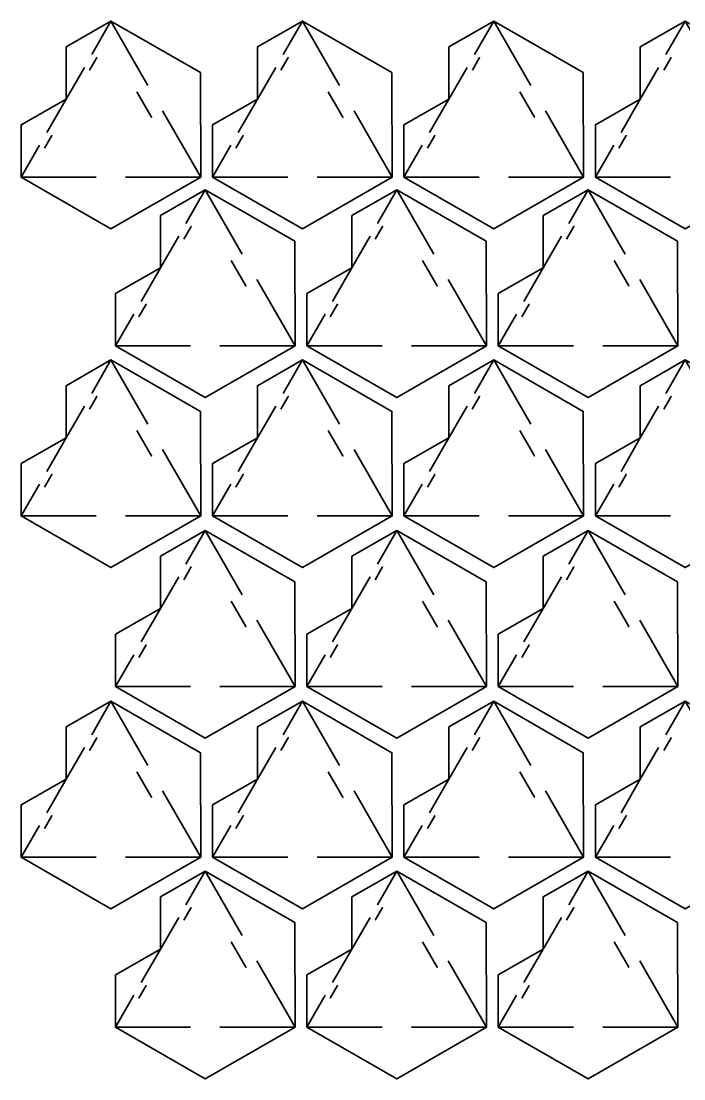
# Model space of a CAD drawing. Header units: inches. Extents: x 2 to 550, y -409 to -2.
# Drawn here: x 2.1 to 257.4, y -409.5 to -2 of the extents above; entities that cross this region are included whole.
import ezdxf

# ---------------------------------------------------------------- set-up
doc = ezdxf.new("R2010")
doc.units = ezdxf.units.IN
doc.header["$MEASUREMENT"] = 0
doc.layers.add('OneHexagon', color=7, linetype='Continuous')

# ---------------------------------------------------------------- blocks, each defined once
blk = doc.blocks.new('block 2')
at = {"layer": 'OneHexagon', "color": 7, "lineweight": 35, "true_color": 0xffffff}
blk.add_lwpolyline([(29.28, -14.91), (36.71, -2), (50.95, -26.75)], dxfattribs=at)
blk.add_open_spline([(28.43, -20.94), (28.43, -20.94), (31.25, -16.05), (31.25, -16.05), (31.25, -16.05), (28.43, -20.94), (28.43, -20.94)], degree=3, knots=[0, 0, 0, 0, 1, 1, 1, 2, 2, 2, 2], dxfattribs=at)
blk = doc.blocks.new('block 3')
at = {"layer": 'OneHexagon', "color": 7, "lineweight": 35, "true_color": 0xffffff}
for points in [[(19.41, -32.03), (2.11, -41.94), (2.11, -62.06), (36.71, -82), (71.31, -62.06), (71.2, -21.81), (36.71, -2), (19.41, -11.9), (19.41, -32.03)], [(11.98, -44.94), (19.41, -32.03), (26.45, -19.8)], [(9.15, -49.83), (2.11, -62.06), (31.06, -62.06)]]:
    blk.add_lwpolyline(points, dxfattribs=at)
blk.add_open_spline([(11.13, -50.97), (11.13, -50.97), (13.95, -46.08), (13.95, -46.08), (13.95, -46.08), (11.13, -50.97), (11.13, -50.97)], degree=3, knots=[0, 0, 0, 0, 1, 1, 1, 2, 2, 2, 2], dxfattribs=at)
blk = doc.blocks.new('block 4')
at = {"layer": 'OneHexagon', "color": 7, "lineweight": 35, "true_color": 0xffffff}
blk.add_lwpolyline([(103.02, -14.91), (110.45, -2), (124.7, -26.75)], dxfattribs=at)
blk.add_open_spline([(102.17, -20.94), (102.17, -20.94), (105, -16.05), (105, -16.05), (105, -16.05), (102.17, -20.94), (102.17, -20.94)], degree=3, knots=[0, 0, 0, 0, 1, 1, 1, 2, 2, 2, 2], dxfattribs=at)
blk = doc.blocks.new('block 5')
at = {"layer": 'OneHexagon', "color": 7, "lineweight": 35, "true_color": 0xffffff}
for points in [[(93.15, -32.03), (75.85, -41.94), (75.85, -62.06), (110.45, -82), (145.05, -62.06), (144.94, -21.81), (110.45, -2), (93.15, -11.9), (93.15, -32.03)], [(85.72, -44.94), (93.15, -32.03), (100.2, -19.8)], [(82.9, -49.83), (75.85, -62.06), (104.81, -62.06)]]:
    blk.add_lwpolyline(points, dxfattribs=at)
blk.add_open_spline([(84.87, -50.97), (84.87, -50.97), (87.7, -46.08), (87.7, -46.08), (87.7, -46.08), (84.87, -50.97), (84.87, -50.97)], degree=3, knots=[0, 0, 0, 0, 1, 1, 1, 2, 2, 2, 2], dxfattribs=at)
blk = doc.blocks.new('block 6')
at = {"layer": 'OneHexagon', "color": 7, "lineweight": 35, "true_color": 0xffffff}
blk.add_lwpolyline([(176.77, -14.91), (184.2, -2), (198.45, -26.75)], dxfattribs=at)
blk.add_open_spline([(175.93, -20.94), (175.93, -20.94), (178.75, -16.05), (178.75, -16.05), (178.75, -16.05), (175.93, -20.94), (175.93, -20.94)], degree=3, knots=[0, 0, 0, 0, 1, 1, 1, 2, 2, 2, 2], dxfattribs=at)
blk = doc.blocks.new('block 7')
at = {"layer": 'OneHexagon', "color": 7, "lineweight": 35, "true_color": 0xffffff}
for points in [[(166.9, -32.03), (149.6, -41.94), (149.6, -62.06), (184.2, -82), (218.8, -62.06), (218.69, -21.81), (184.2, -2), (166.9, -11.9), (166.9, -32.03)], [(159.47, -44.94), (166.9, -32.03), (173.95, -19.8)], [(156.65, -49.83), (149.6, -62.06), (178.56, -62.06)]]:
    blk.add_lwpolyline(points, dxfattribs=at)
blk.add_open_spline([(158.63, -50.97), (158.63, -50.97), (161.45, -46.08), (161.45, -46.08), (161.45, -46.08), (158.63, -50.97), (158.63, -50.97)], degree=3, knots=[0, 0, 0, 0, 1, 1, 1, 2, 2, 2, 2], dxfattribs=at)
blk = doc.blocks.new('block 8')
at = {"layer": 'OneHexagon', "color": 7, "lineweight": 35, "true_color": 0xffffff}
blk.add_lwpolyline([(250.52, -14.91), (257.95, -2), (272.2, -26.75)], dxfattribs=at)
blk.add_open_spline([(249.68, -20.94), (249.68, -20.94), (252.5, -16.05), (252.5, -16.05), (252.5, -16.05), (249.68, -20.94), (249.68, -20.94)], degree=3, knots=[0, 0, 0, 0, 1, 1, 1, 2, 2, 2, 2], dxfattribs=at)
blk = doc.blocks.new('block 9')
at = {"layer": 'OneHexagon', "color": 7, "lineweight": 35, "true_color": 0xffffff}
for points in [[(240.65, -32.03), (223.35, -41.94), (223.35, -62.06), (257.95, -82), (292.55, -62.06), (292.44, -21.81), (257.95, -2), (240.65, -11.9), (240.65, -32.03)], [(233.22, -44.94), (240.65, -32.03), (247.7, -19.8)], [(230.4, -49.83), (223.35, -62.06), (252.31, -62.06)]]:
    blk.add_lwpolyline(points, dxfattribs=at)
blk.add_open_spline([(232.38, -50.97), (232.38, -50.97), (235.2, -46.08), (235.2, -46.08), (235.2, -46.08), (232.38, -50.97), (232.38, -50.97)], degree=3, knots=[0, 0, 0, 0, 1, 1, 1, 2, 2, 2, 2], dxfattribs=at)
blk = doc.blocks.new('block 14')
at = {"layer": 'OneHexagon', "color": 7, "lineweight": 35, "true_color": 0xffffff}
blk.add_lwpolyline([(65.61, -79.91), (73.04, -67), (87.29, -91.75)], dxfattribs=at)
blk.add_open_spline([(64.77, -85.94), (64.77, -85.94), (67.59, -81.05), (67.59, -81.05), (67.59, -81.05), (64.77, -85.94), (64.77, -85.94)], degree=3, knots=[0, 0, 0, 0, 1, 1, 1, 2, 2, 2, 2], dxfattribs=at)
blk = doc.blocks.new('block 15')
at = {"layer": 'OneHexagon', "color": 7, "lineweight": 35, "true_color": 0xffffff}
for points in [[(55.74, -97.03), (38.44, -106.94), (38.44, -127.06), (73.04, -147), (107.64, -127.06), (107.53, -86.81), (73.04, -67), (55.74, -76.9), (55.74, -97.03)], [(48.31, -109.94), (55.74, -97.03), (62.79, -84.8)], [(45.49, -114.83), (38.44, -127.06), (67.4, -127.06)]]:
    blk.add_lwpolyline(points, dxfattribs=at)
blk.add_open_spline([(47.47, -115.97), (47.47, -115.97), (50.29, -111.08), (50.29, -111.08), (50.29, -111.08), (47.47, -115.97), (47.47, -115.97)], degree=3, knots=[0, 0, 0, 0, 1, 1, 1, 2, 2, 2, 2], dxfattribs=at)
blk = doc.blocks.new('block 16')
at = {"layer": 'OneHexagon', "color": 7, "lineweight": 35, "true_color": 0xffffff}
blk.add_lwpolyline([(139.36, -79.91), (146.79, -67), (161.04, -91.75)], dxfattribs=at)
blk.add_open_spline([(138.51, -85.94), (138.51, -85.94), (141.34, -81.05), (141.34, -81.05), (141.34, -81.05), (138.51, -85.94), (138.51, -85.94)], degree=3, knots=[0, 0, 0, 0, 1, 1, 1, 2, 2, 2, 2], dxfattribs=at)
blk = doc.blocks.new('block 17')
at = {"layer": 'OneHexagon', "color": 7, "lineweight": 35, "true_color": 0xffffff}
for points in [[(129.49, -97.03), (112.19, -106.94), (112.19, -127.06), (146.79, -147), (181.39, -127.06), (181.28, -86.81), (146.79, -67), (129.49, -76.9), (129.49, -97.03)], [(122.06, -109.94), (129.49, -97.03), (136.54, -84.8)], [(119.24, -114.83), (112.19, -127.06), (141.15, -127.06)]]:
    blk.add_lwpolyline(points, dxfattribs=at)
blk.add_open_spline([(121.21, -115.97), (121.21, -115.97), (124.04, -111.08), (124.04, -111.08), (124.04, -111.08), (121.21, -115.97), (121.21, -115.97)], degree=3, knots=[0, 0, 0, 0, 1, 1, 1, 2, 2, 2, 2], dxfattribs=at)
blk = doc.blocks.new('block 18')
at = {"layer": 'OneHexagon', "color": 7, "lineweight": 35, "true_color": 0xffffff}
blk.add_lwpolyline([(213.11, -79.91), (220.54, -67), (234.79, -91.75)], dxfattribs=at)
blk.add_open_spline([(212.27, -85.94), (212.27, -85.94), (215.09, -81.05), (215.09, -81.05), (215.09, -81.05), (212.27, -85.94), (212.27, -85.94)], degree=3, knots=[0, 0, 0, 0, 1, 1, 1, 2, 2, 2, 2], dxfattribs=at)
blk = doc.blocks.new('block 19')
at = {"layer": 'OneHexagon', "color": 7, "lineweight": 35, "true_color": 0xffffff}
for points in [[(203.24, -97.03), (185.94, -106.94), (185.94, -127.06), (220.54, -147), (255.14, -127.06), (255.03, -86.81), (220.54, -67), (203.24, -76.9), (203.24, -97.03)], [(195.81, -109.94), (203.24, -97.03), (210.29, -84.8)], [(192.99, -114.83), (185.94, -127.06), (214.9, -127.06)]]:
    blk.add_lwpolyline(points, dxfattribs=at)
blk.add_open_spline([(194.97, -115.97), (194.97, -115.97), (197.79, -111.08), (197.79, -111.08), (197.79, -111.08), (194.97, -115.97), (194.97, -115.97)], degree=3, knots=[0, 0, 0, 0, 1, 1, 1, 2, 2, 2, 2], dxfattribs=at)
blk = doc.blocks.new('block 26')
at = {"layer": 'OneHexagon', "color": 7, "lineweight": 35, "true_color": 0xffffff}
blk.add_lwpolyline([(29.28, -145.44), (36.71, -132.53), (50.95, -157.28)], dxfattribs=at)
blk.add_open_spline([(28.43, -151.46), (28.43, -151.46), (31.25, -146.58), (31.25, -146.58), (31.25, -146.58), (28.43, -151.46), (28.43, -151.46)], degree=3, knots=[0, 0, 0, 0, 1, 1, 1, 2, 2, 2, 2], dxfattribs=at)
blk = doc.blocks.new('block 27')
at = {"layer": 'OneHexagon', "color": 7, "lineweight": 35, "true_color": 0xffffff}
for points in [[(19.41, -162.56), (2.11, -172.46), (2.11, -192.59), (36.71, -212.53), (71.31, -192.59), (71.2, -152.34), (36.71, -132.53), (19.41, -142.43), (19.41, -162.56)], [(11.98, -175.47), (19.41, -162.56), (26.45, -150.32)], [(9.15, -180.35), (2.11, -192.59), (31.06, -192.59)]]:
    blk.add_lwpolyline(points, dxfattribs=at)
blk.add_open_spline([(11.13, -181.5), (11.13, -181.5), (13.95, -176.61), (13.95, -176.61), (13.95, -176.61), (11.13, -181.5), (11.13, -181.5)], degree=3, knots=[0, 0, 0, 0, 1, 1, 1, 2, 2, 2, 2], dxfattribs=at)
blk = doc.blocks.new('block 28')
at = {"layer": 'OneHexagon', "color": 7, "lineweight": 35, "true_color": 0xffffff}
blk.add_lwpolyline([(103.02, -145.44), (110.45, -132.53), (124.7, -157.28)], dxfattribs=at)
blk.add_open_spline([(102.17, -151.46), (102.17, -151.46), (105, -146.58), (105, -146.58), (105, -146.58), (102.17, -151.46), (102.17, -151.46)], degree=3, knots=[0, 0, 0, 0, 1, 1, 1, 2, 2, 2, 2], dxfattribs=at)
blk = doc.blocks.new('block 29')
at = {"layer": 'OneHexagon', "color": 7, "lineweight": 35, "true_color": 0xffffff}
for points in [[(93.15, -162.56), (75.85, -172.46), (75.85, -192.59), (110.45, -212.53), (145.05, -192.59), (144.94, -152.34), (110.45, -132.53), (93.15, -142.43), (93.15, -162.56)], [(85.72, -175.47), (93.15, -162.56), (100.2, -150.32)], [(82.9, -180.35), (75.85, -192.59), (104.81, -192.59)]]:
    blk.add_lwpolyline(points, dxfattribs=at)
blk.add_open_spline([(84.87, -181.5), (84.87, -181.5), (87.7, -176.61), (87.7, -176.61), (87.7, -176.61), (84.87, -181.5), (84.87, -181.5)], degree=3, knots=[0, 0, 0, 0, 1, 1, 1, 2, 2, 2, 2], dxfattribs=at)
blk = doc.blocks.new('block 30')
at = {"layer": 'OneHexagon', "color": 7, "lineweight": 35, "true_color": 0xffffff}
blk.add_lwpolyline([(176.77, -145.44), (184.2, -132.53), (198.45, -157.28)], dxfattribs=at)
blk.add_open_spline([(175.92, -151.46), (175.92, -151.46), (178.75, -146.58), (178.75, -146.58), (178.75, -146.58), (175.92, -151.46), (175.92, -151.46)], degree=3, knots=[0, 0, 0, 0, 1, 1, 1, 2, 2, 2, 2], dxfattribs=at)
blk = doc.blocks.new('block 31')
at = {"layer": 'OneHexagon', "color": 7, "lineweight": 35, "true_color": 0xffffff}
for points in [[(166.9, -162.56), (149.6, -172.46), (149.6, -192.59), (184.2, -212.53), (218.8, -192.59), (218.69, -152.34), (184.2, -132.53), (166.9, -142.43), (166.9, -162.56)], [(159.47, -175.47), (166.9, -162.56), (173.95, -150.32)], [(156.65, -180.35), (149.6, -192.59), (178.56, -192.59)]]:
    blk.add_lwpolyline(points, dxfattribs=at)
blk.add_open_spline([(158.62, -181.5), (158.62, -181.5), (161.45, -176.61), (161.45, -176.61), (161.45, -176.61), (158.62, -181.5), (158.62, -181.5)], degree=3, knots=[0, 0, 0, 0, 1, 1, 1, 2, 2, 2, 2], dxfattribs=at)
blk = doc.blocks.new('block 32')
at = {"layer": 'OneHexagon', "color": 7, "lineweight": 35, "true_color": 0xffffff}
blk.add_lwpolyline([(250.52, -145.44), (257.95, -132.53), (272.2, -157.28)], dxfattribs=at)
blk.add_open_spline([(249.68, -151.46), (249.68, -151.46), (252.5, -146.58), (252.5, -146.58), (252.5, -146.58), (249.68, -151.46), (249.68, -151.46)], degree=3, knots=[0, 0, 0, 0, 1, 1, 1, 2, 2, 2, 2], dxfattribs=at)
blk = doc.blocks.new('block 33')
at = {"layer": 'OneHexagon', "color": 7, "lineweight": 35, "true_color": 0xffffff}
for points in [[(240.65, -162.56), (223.35, -172.46), (223.35, -192.59), (257.95, -212.53), (292.55, -192.59), (292.44, -152.34), (257.95, -132.53), (240.65, -142.43), (240.65, -162.56)], [(233.22, -175.47), (240.65, -162.56), (247.7, -150.32)], [(230.4, -180.35), (223.35, -192.59), (252.31, -192.59)]]:
    blk.add_lwpolyline(points, dxfattribs=at)
blk.add_open_spline([(232.38, -181.5), (232.38, -181.5), (235.2, -176.61), (235.2, -176.61), (235.2, -176.61), (232.38, -181.5), (232.38, -181.5)], degree=3, knots=[0, 0, 0, 0, 1, 1, 1, 2, 2, 2, 2], dxfattribs=at)
blk = doc.blocks.new('block 38')
at = {"layer": 'OneHexagon', "color": 7, "lineweight": 35, "true_color": 0xffffff}
blk.add_lwpolyline([(65.61, -211.14), (73.04, -198.23), (87.29, -222.99)], dxfattribs=at)
blk.add_open_spline([(64.77, -217.17), (64.77, -217.17), (67.59, -212.28), (67.59, -212.28), (67.59, -212.28), (64.77, -217.17), (64.77, -217.17)], degree=3, knots=[0, 0, 0, 0, 1, 1, 1, 2, 2, 2, 2], dxfattribs=at)
blk = doc.blocks.new('block 39')
at = {"layer": 'OneHexagon', "color": 7, "lineweight": 35, "true_color": 0xffffff}
for points in [[(55.74, -228.26), (38.44, -238.17), (38.44, -258.29), (73.04, -278.23), (107.64, -258.29), (107.53, -218.04), (73.04, -198.23), (55.74, -208.14), (55.74, -228.26)], [(48.31, -241.17), (55.74, -228.26), (62.79, -216.03)], [(45.49, -246.06), (38.44, -258.29), (67.4, -258.29)]]:
    blk.add_lwpolyline(points, dxfattribs=at)
blk.add_open_spline([(47.47, -247.2), (47.47, -247.2), (50.29, -242.31), (50.29, -242.31), (50.29, -242.31), (47.47, -247.2), (47.47, -247.2)], degree=3, knots=[0, 0, 0, 0, 1, 1, 1, 2, 2, 2, 2], dxfattribs=at)
blk = doc.blocks.new('block 40')
at = {"layer": 'OneHexagon', "color": 7, "lineweight": 35, "true_color": 0xffffff}
blk.add_lwpolyline([(139.36, -211.14), (146.79, -198.23), (161.04, -222.99)], dxfattribs=at)
blk.add_open_spline([(138.51, -217.17), (138.51, -217.17), (141.34, -212.28), (141.34, -212.28), (141.34, -212.28), (138.51, -217.17), (138.51, -217.17)], degree=3, knots=[0, 0, 0, 0, 1, 1, 1, 2, 2, 2, 2], dxfattribs=at)
blk = doc.blocks.new('block 41')
at = {"layer": 'OneHexagon', "color": 7, "lineweight": 35, "true_color": 0xffffff}
for points in [[(129.49, -228.26), (112.19, -238.17), (112.19, -258.29), (146.79, -278.23), (181.39, -258.29), (181.28, -218.04), (146.79, -198.23), (129.49, -208.14), (129.49, -228.26)], [(122.06, -241.17), (129.49, -228.26), (136.54, -216.03)], [(119.24, -246.06), (112.19, -258.29), (141.15, -258.29)]]:
    blk.add_lwpolyline(points, dxfattribs=at)
blk.add_open_spline([(121.21, -247.2), (121.21, -247.2), (124.04, -242.31), (124.04, -242.31), (124.04, -242.31), (121.21, -247.2), (121.21, -247.2)], degree=3, knots=[0, 0, 0, 0, 1, 1, 1, 2, 2, 2, 2], dxfattribs=at)
blk = doc.blocks.new('block 42')
at = {"layer": 'OneHexagon', "color": 7, "lineweight": 35, "true_color": 0xffffff}
blk.add_lwpolyline([(213.11, -211.14), (220.54, -198.23), (234.79, -222.99)], dxfattribs=at)
blk.add_open_spline([(212.27, -217.17), (212.27, -217.17), (215.09, -212.28), (215.09, -212.28), (215.09, -212.28), (212.27, -217.17), (212.27, -217.17)], degree=3, knots=[0, 0, 0, 0, 1, 1, 1, 2, 2, 2, 2], dxfattribs=at)
blk = doc.blocks.new('block 43')
at = {"layer": 'OneHexagon', "color": 7, "lineweight": 35, "true_color": 0xffffff}
for points in [[(203.24, -228.26), (185.94, -238.17), (185.94, -258.29), (220.54, -278.23), (255.14, -258.29), (255.03, -218.04), (220.54, -198.23), (203.24, -208.14), (203.24, -228.26)], [(195.81, -241.17), (203.24, -228.26), (210.29, -216.03)], [(192.99, -246.06), (185.94, -258.29), (214.9, -258.29)]]:
    blk.add_lwpolyline(points, dxfattribs=at)
blk.add_open_spline([(194.97, -247.2), (194.97, -247.2), (197.79, -242.31), (197.79, -242.31), (197.79, -242.31), (194.97, -247.2), (194.97, -247.2)], degree=3, knots=[0, 0, 0, 0, 1, 1, 1, 2, 2, 2, 2], dxfattribs=at)
blk = doc.blocks.new('block 58')
at = {"layer": 'OneHexagon', "color": 7, "lineweight": 35, "true_color": 0xffffff}
blk.add_lwpolyline([(29.28, -276.91), (36.71, -264), (50.95, -288.75)], dxfattribs=at)
blk.add_open_spline([(28.43, -282.94), (28.43, -282.94), (31.25, -278.05), (31.25, -278.05), (31.25, -278.05), (28.43, -282.94), (28.43, -282.94)], degree=3, knots=[0, 0, 0, 0, 1, 1, 1, 2, 2, 2, 2], dxfattribs=at)
blk = doc.blocks.new('block 59')
at = {"layer": 'OneHexagon', "color": 7, "lineweight": 35, "true_color": 0xffffff}
for points in [[(19.41, -294.03), (2.11, -303.94), (2.11, -324.06), (36.71, -344), (71.31, -324.06), (71.2, -283.81), (36.71, -264), (19.41, -273.9), (19.41, -294.03)], [(11.98, -306.94), (19.41, -294.03), (26.45, -281.8)], [(9.15, -311.83), (2.11, -324.06), (31.06, -324.06)]]:
    blk.add_lwpolyline(points, dxfattribs=at)
blk.add_open_spline([(11.13, -312.97), (11.13, -312.97), (13.95, -308.08), (13.95, -308.08), (13.95, -308.08), (11.13, -312.97), (11.13, -312.97)], degree=3, knots=[0, 0, 0, 0, 1, 1, 1, 2, 2, 2, 2], dxfattribs=at)
blk = doc.blocks.new('block 60')
at = {"layer": 'OneHexagon', "color": 7, "lineweight": 35, "true_color": 0xffffff}
blk.add_lwpolyline([(103.02, -276.91), (110.45, -264), (124.7, -288.75)], dxfattribs=at)
blk.add_open_spline([(102.17, -282.94), (102.17, -282.94), (105, -278.05), (105, -278.05), (105, -278.05), (102.17, -282.94), (102.17, -282.94)], degree=3, knots=[0, 0, 0, 0, 1, 1, 1, 2, 2, 2, 2], dxfattribs=at)
blk = doc.blocks.new('block 61')
at = {"layer": 'OneHexagon', "color": 7, "lineweight": 35, "true_color": 0xffffff}
for points in [[(93.15, -294.03), (75.85, -303.94), (75.85, -324.06), (110.45, -344), (145.05, -324.06), (144.94, -283.81), (110.45, -264), (93.15, -273.9), (93.15, -294.03)], [(85.72, -306.94), (93.15, -294.03), (100.2, -281.8)], [(82.9, -311.83), (75.85, -324.06), (104.81, -324.06)]]:
    blk.add_lwpolyline(points, dxfattribs=at)
blk.add_open_spline([(84.87, -312.97), (84.87, -312.97), (87.7, -308.08), (87.7, -308.08), (87.7, -308.08), (84.87, -312.97), (84.87, -312.97)], degree=3, knots=[0, 0, 0, 0, 1, 1, 1, 2, 2, 2, 2], dxfattribs=at)
blk = doc.blocks.new('block 62')
at = {"layer": 'OneHexagon', "color": 7, "lineweight": 35, "true_color": 0xffffff}
blk.add_lwpolyline([(176.77, -276.91), (184.2, -264), (198.45, -288.75)], dxfattribs=at)
blk.add_open_spline([(175.92, -282.94), (175.92, -282.94), (178.75, -278.05), (178.75, -278.05), (178.75, -278.05), (175.92, -282.94), (175.92, -282.94)], degree=3, knots=[0, 0, 0, 0, 1, 1, 1, 2, 2, 2, 2], dxfattribs=at)
blk = doc.blocks.new('block 63')
at = {"layer": 'OneHexagon', "color": 7, "lineweight": 35, "true_color": 0xffffff}
for points in [[(166.9, -294.03), (149.6, -303.94), (149.6, -324.06), (184.2, -344), (218.8, -324.06), (218.69, -283.81), (184.2, -264), (166.9, -273.9), (166.9, -294.03)], [(159.47, -306.94), (166.9, -294.03), (173.95, -281.8)], [(156.65, -311.83), (149.6, -324.06), (178.56, -324.06)]]:
    blk.add_lwpolyline(points, dxfattribs=at)
blk.add_open_spline([(158.62, -312.97), (158.62, -312.97), (161.45, -308.08), (161.45, -308.08), (161.45, -308.08), (158.62, -312.97), (158.62, -312.97)], degree=3, knots=[0, 0, 0, 0, 1, 1, 1, 2, 2, 2, 2], dxfattribs=at)
blk = doc.blocks.new('block 64')
at = {"layer": 'OneHexagon', "color": 7, "lineweight": 35, "true_color": 0xffffff}
blk.add_lwpolyline([(250.52, -276.91), (257.95, -264), (272.2, -288.75)], dxfattribs=at)
blk.add_open_spline([(249.68, -282.94), (249.68, -282.94), (252.5, -278.05), (252.5, -278.05), (252.5, -278.05), (249.68, -282.94), (249.68, -282.94)], degree=3, knots=[0, 0, 0, 0, 1, 1, 1, 2, 2, 2, 2], dxfattribs=at)
blk = doc.blocks.new('block 65')
at = {"layer": 'OneHexagon', "color": 7, "lineweight": 35, "true_color": 0xffffff}
for points in [[(240.65, -294.03), (223.35, -303.94), (223.35, -324.06), (257.95, -344), (292.55, -324.06), (292.44, -283.81), (257.95, -264), (240.65, -273.9), (240.65, -294.03)], [(233.22, -306.94), (240.65, -294.03), (247.7, -281.8)], [(230.4, -311.83), (223.35, -324.06), (252.31, -324.06)]]:
    blk.add_lwpolyline(points, dxfattribs=at)
blk.add_open_spline([(232.38, -312.97), (232.38, -312.97), (235.2, -308.08), (235.2, -308.08), (235.2, -308.08), (232.38, -312.97), (232.38, -312.97)], degree=3, knots=[0, 0, 0, 0, 1, 1, 1, 2, 2, 2, 2], dxfattribs=at)
blk = doc.blocks.new('block 72')
at = {"layer": 'OneHexagon', "color": 7, "lineweight": 35, "true_color": 0xffffff}
blk.add_lwpolyline([(65.61, -342.37), (73.04, -329.47), (87.29, -354.22)], dxfattribs=at)
blk.add_open_spline([(64.77, -348.4), (64.77, -348.4), (67.59, -343.51), (67.59, -343.51), (67.59, -343.51), (64.77, -348.4), (64.77, -348.4)], degree=3, knots=[0, 0, 0, 0, 1, 1, 1, 2, 2, 2, 2], dxfattribs=at)
blk = doc.blocks.new('block 73')
at = {"layer": 'OneHexagon', "color": 7, "lineweight": 35, "true_color": 0xffffff}
for points in [[(55.74, -359.5), (38.44, -369.4), (38.44, -389.53), (73.04, -409.47), (107.64, -389.53), (107.53, -349.28), (73.04, -329.47), (55.74, -339.37), (55.74, -359.5)], [(48.31, -372.41), (55.74, -359.5), (62.79, -347.26)], [(45.49, -377.29), (38.44, -389.53), (67.4, -389.53)]]:
    blk.add_lwpolyline(points, dxfattribs=at)
blk.add_open_spline([(47.47, -378.43), (47.47, -378.43), (50.29, -373.55), (50.29, -373.55), (50.29, -373.55), (47.47, -378.43), (47.47, -378.43)], degree=3, knots=[0, 0, 0, 0, 1, 1, 1, 2, 2, 2, 2], dxfattribs=at)
blk = doc.blocks.new('block 74')
at = {"layer": 'OneHexagon', "color": 7, "lineweight": 35, "true_color": 0xffffff}
blk.add_lwpolyline([(139.36, -342.37), (146.79, -329.47), (161.04, -354.22)], dxfattribs=at)
blk.add_open_spline([(138.51, -348.4), (138.51, -348.4), (141.34, -343.51), (141.34, -343.51), (141.34, -343.51), (138.51, -348.4), (138.51, -348.4)], degree=3, knots=[0, 0, 0, 0, 1, 1, 1, 2, 2, 2, 2], dxfattribs=at)
blk = doc.blocks.new('block 75')
at = {"layer": 'OneHexagon', "color": 7, "lineweight": 35, "true_color": 0xffffff}
for points in [[(129.49, -359.5), (112.19, -369.4), (112.19, -389.53), (146.79, -409.47), (181.39, -389.53), (181.28, -349.28), (146.79, -329.47), (129.49, -339.37), (129.49, -359.5)], [(122.06, -372.41), (129.49, -359.5), (136.54, -347.26)], [(119.24, -377.29), (112.19, -389.53), (141.15, -389.53)]]:
    blk.add_lwpolyline(points, dxfattribs=at)
blk.add_open_spline([(121.21, -378.43), (121.21, -378.43), (124.04, -373.55), (124.04, -373.55), (124.04, -373.55), (121.21, -378.43), (121.21, -378.43)], degree=3, knots=[0, 0, 0, 0, 1, 1, 1, 2, 2, 2, 2], dxfattribs=at)
blk = doc.blocks.new('block 76')
at = {"layer": 'OneHexagon', "color": 7, "lineweight": 35, "true_color": 0xffffff}
blk.add_lwpolyline([(213.11, -342.37), (220.54, -329.47), (234.79, -354.22)], dxfattribs=at)
blk.add_open_spline([(212.27, -348.4), (212.27, -348.4), (215.09, -343.51), (215.09, -343.51), (215.09, -343.51), (212.27, -348.4), (212.27, -348.4)], degree=3, knots=[0, 0, 0, 0, 1, 1, 1, 2, 2, 2, 2], dxfattribs=at)
blk = doc.blocks.new('block 77')
at = {"layer": 'OneHexagon', "color": 7, "lineweight": 35, "true_color": 0xffffff}
for points in [[(203.24, -359.5), (185.94, -369.4), (185.94, -389.53), (220.54, -409.47), (255.14, -389.53), (255.03, -349.28), (220.54, -329.47), (203.24, -339.37), (203.24, -359.5)], [(195.81, -372.41), (203.24, -359.5), (210.29, -347.26)], [(192.99, -377.29), (185.94, -389.53), (214.9, -389.53)]]:
    blk.add_lwpolyline(points, dxfattribs=at)
blk.add_open_spline([(194.97, -378.43), (194.97, -378.43), (197.79, -373.55), (197.79, -373.55), (197.79, -373.55), (194.97, -378.43), (194.97, -378.43)], degree=3, knots=[0, 0, 0, 0, 1, 1, 1, 2, 2, 2, 2], dxfattribs=at)

msp = doc.modelspace()

# ---------------------------------------------------------------- linework, layer by layer
at = {"layer": 'OneHexagon', "color": 7, "lineweight": 35, "true_color": 0xffffff}
for points in [[(42.35, -62.06), (71.31, -62.06), (56.6, -36.53)], [(116.09, -62.06), (145.05, -62.06), (130.34, -36.53)], [(189.85, -62.06), (218.8, -62.06), (204.09, -36.53)], [(78.69, -127.06), (107.64, -127.06), (92.93, -101.53)], [(152.44, -127.06), (181.39, -127.06), (166.68, -101.53)], [(226.19, -127.06), (255.14, -127.06), (240.43, -101.53)], [(42.35, -192.59), (71.31, -192.59), (56.6, -167.06)], [(116.09, -192.59), (145.05, -192.59), (130.34, -167.06)], [(189.84, -192.59), (218.8, -192.59), (204.09, -167.06)], [(78.69, -258.29), (107.64, -258.29), (92.93, -232.76)], [(152.44, -258.29), (181.39, -258.29), (166.68, -232.76)], [(226.19, -258.29), (255.14, -258.29), (240.43, -232.76)], [(42.35, -324.06), (71.31, -324.06), (56.6, -298.53)], [(116.09, -324.06), (145.05, -324.06), (130.34, -298.53)], [(189.84, -324.06), (218.8, -324.06), (204.09, -298.53)], [(78.69, -389.53), (107.64, -389.53), (92.93, -364)], [(152.44, -389.53), (181.39, -389.53), (166.68, -364)], [(226.19, -389.53), (255.14, -389.53), (240.43, -364)]]:
    msp.add_lwpolyline(points, dxfattribs=at)
for points in [[(46.7, -29.21), (46.7, -29.21), (52.34, -38.99), (52.34, -38.99), (52.34, -38.99), (46.7, -29.21), (46.7, -29.21)], [(120.44, -29.21), (120.44, -29.21), (126.09, -38.99), (126.09, -38.99), (126.09, -38.99), (120.44, -29.21), (120.44, -29.21)], [(194.19, -29.21), (194.19, -29.21), (199.84, -38.99), (199.84, -38.99), (199.84, -38.99), (194.19, -29.21), (194.19, -29.21)], [(83.03, -94.21), (83.03, -94.21), (88.68, -103.99), (88.68, -103.99), (88.68, -103.99), (83.03, -94.21), (83.03, -94.21)], [(156.78, -94.21), (156.78, -94.21), (162.43, -103.99), (162.43, -103.99), (162.43, -103.99), (156.78, -94.21), (156.78, -94.21)], [(230.53, -94.21), (230.53, -94.21), (236.18, -103.99), (236.18, -103.99), (236.18, -103.99), (230.53, -94.21), (230.53, -94.21)], [(46.7, -159.74), (46.7, -159.74), (52.34, -169.52), (52.34, -169.52), (52.34, -169.52), (46.7, -159.74), (46.7, -159.74)], [(120.44, -159.74), (120.44, -159.74), (126.09, -169.52), (126.09, -169.52), (126.09, -169.52), (120.44, -159.74), (120.44, -159.74)], [(194.19, -159.74), (194.19, -159.74), (199.84, -169.52), (199.84, -169.52), (199.84, -169.52), (194.19, -159.74), (194.19, -159.74)], [(83.03, -225.44), (83.03, -225.44), (88.68, -235.22), (88.68, -235.22), (88.68, -235.22), (83.03, -225.44), (83.03, -225.44)], [(156.78, -225.44), (156.78, -225.44), (162.43, -235.22), (162.43, -235.22), (162.43, -235.22), (156.78, -225.44), (156.78, -225.44)], [(230.53, -225.44), (230.53, -225.44), (236.18, -235.22), (236.18, -235.22), (236.18, -235.22), (230.53, -225.44), (230.53, -225.44)], [(46.7, -291.21), (46.7, -291.21), (52.34, -300.99), (52.34, -300.99), (52.34, -300.99), (46.7, -291.21), (46.7, -291.21)], [(120.44, -291.21), (120.44, -291.21), (126.08, -300.99), (126.08, -300.99), (126.08, -300.99), (120.44, -291.21), (120.44, -291.21)], [(194.19, -291.21), (194.19, -291.21), (199.83, -300.99), (199.83, -300.99), (199.83, -300.99), (194.19, -291.21), (194.19, -291.21)], [(83.03, -356.68), (83.03, -356.68), (88.68, -366.45), (88.68, -366.45), (88.68, -366.45), (83.03, -356.68), (83.03, -356.68)], [(156.78, -356.68), (156.78, -356.68), (162.43, -366.45), (162.43, -366.45), (162.43, -366.45), (156.78, -356.68), (156.78, -356.68)], [(230.53, -356.68), (230.53, -356.68), (236.18, -366.45), (236.18, -366.45), (236.18, -366.45), (230.53, -356.68), (230.53, -356.68)]]:
    msp.add_open_spline(points, degree=3, knots=[0, 0, 0, 0, 1, 1, 1, 2, 2, 2, 2], dxfattribs=at)

# ---------------------------------------------------------------- block references
at = {"layer": 'OneHexagon'}
for name in ['block 3', 'block 2', 'block 5', 'block 4', 'block 7', 'block 6', 'block 9', 'block 8', 'block 15', 'block 14', 'block 17', 'block 16', 'block 19', 'block 18', 'block 27', 'block 26', 'block 29', 'block 28', 'block 31', 'block 30', 'block 33', 'block 32', 'block 39', 'block 38', 'block 41', 'block 40', 'block 43', 'block 42', 'block 59', 'block 58', 'block 61', 'block 60', 'block 63', 'block 62', 'block 65', 'block 64', 'block 73', 'block 72', 'block 75', 'block 74', 'block 77', 'block 76']:
    msp.add_blockref(name, (0, 0), dxfattribs=at)

doc.saveas('drawing.dxf')
